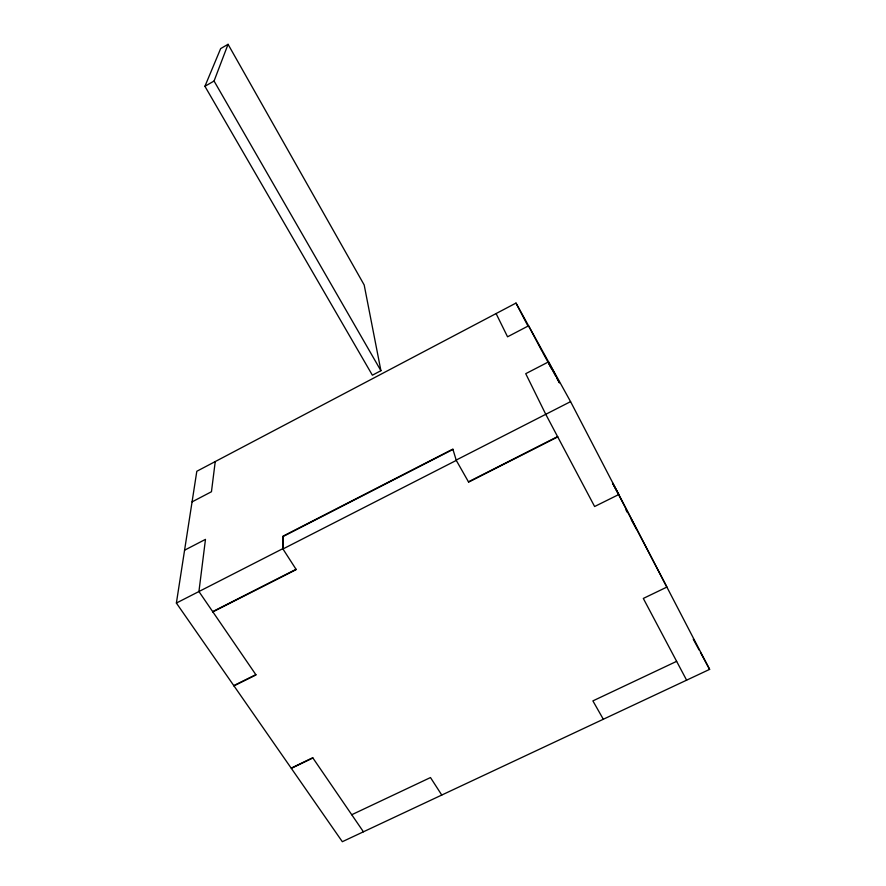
<?xml version="1.0" encoding="UTF-8"?>
<svg xmlns="http://www.w3.org/2000/svg" width="886" height="886" viewBox="0 0 886 886"><rect width="100%" height="100%" fill="white"/><g stroke="black" fill="none" stroke-linecap="round" stroke-linejoin="round"><path stroke-width="1.33" d="M212.861 611.894L296.245 569.587L282.767 548.689L282.844 536.251L452.857 449.102L456.29 460.41L282.944 548.977L283.022 536.539L453.023 449.401M215.243 461.562L211.455 491.741L192.074 501.875M363.426 831.799L312.725 757.74L291.173 768.129L176.38 603.056L196.814 471.274L515.995 303.078L570.573 401.635L709.62 669.373L342.328 841.7L291.339 768.372L312.891 757.984M204.921 86.296L214.058 81.025L228.056 44.3L364.179 284.96L380.914 370.702L372.375 375.199L204.921 86.296L220.658 48.597L228.056 44.3M184.576 550.195L205.474 539.375L198.929 591.527L256.021 674.922L233.959 685.864M176.38 603.056L282.767 548.689M570.573 401.635L456.124 460.111L468.628 482.128L557.737 436.909M212.673 611.617L296.068 569.299M468.461 481.829L557.582 436.61M233.782 685.609L255.844 674.656M351.742 814.732L430.485 777.554L441.771 795.041M676.638 661.344L592.889 700.892L603.311 719.244M214.058 81.025L380.914 370.702M542.132 351.476L528.577 325.804L507.556 336.802L496.094 313.566M542.631 352.362L547.47 361.145M555.533 375.73L548.589 363.149L551.136 368.044M556.796 378.012L559.476 382.874L548.556 361.876L525.73 373.682L545.765 414.305L594.617 506.515L618.805 494.51L612.514 483.036L666.881 587.075L643.314 598.438L686.606 680.171M625.992 509.971L627.31 512.396M631.286 519.661L636.58 529.363M693.251 639.16L699.143 650.036M700.449 652.45L709.62 669.373M515.995 303.078L528.122 326.369"/></g></svg>
